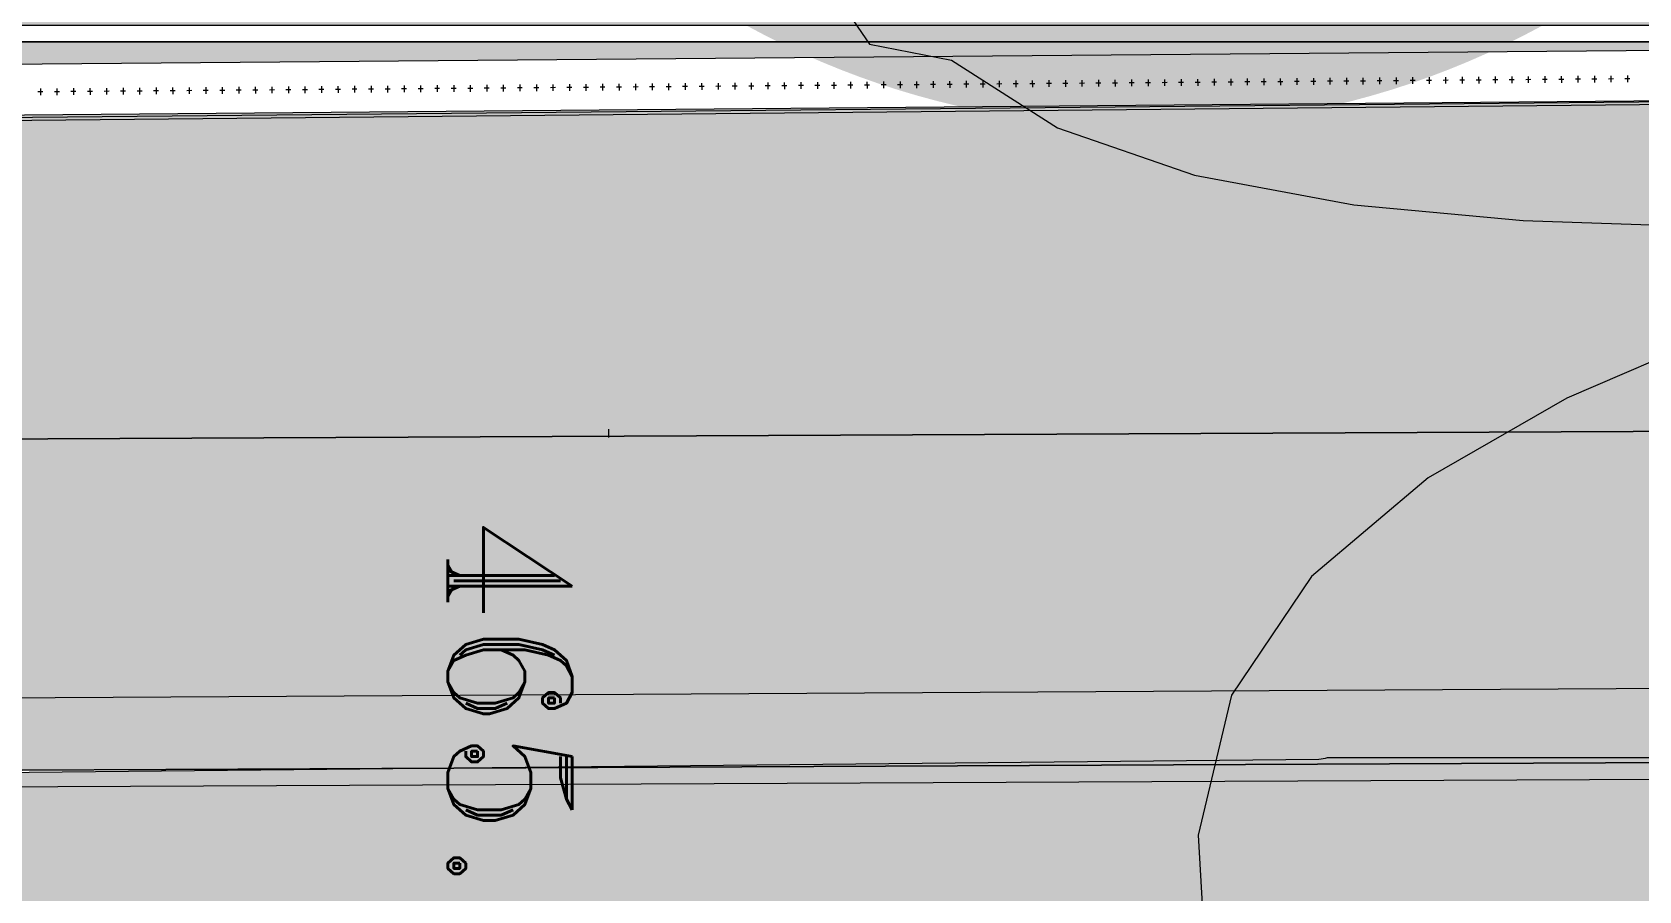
# Model space of a CAD drawing. Header units: millimetres. Extents: x 132836 to 1862386, y -330276 to -143438.
# Drawn here: x 454367 to 464062, y -275910 to -270728 of the extents above; entities that cross this region are included whole.
import ezdxf

# ---------------------------------------------------------------- set-up
doc = ezdxf.new("R2010")
doc.units = ezdxf.units.MM
doc.header["$MEASUREMENT"] = 0
doc.linetypes.add('Wipeout_Contour', pattern=[1000, 0, -1000])
for name, color, linetype in [('Divers - Dessin général', 7, 'Continuous'), ('Nouveau_0', 7, 'Continuous'), ('Nouveau_CN_02_00', 7, 'Continuous'), ('Nouveau_rg', 7, 'Continuous'), ('Nouveau_TopoAlt', 7, 'Continuous'), ('Nouveau_TopoJIS', 7, 'Continuous'), ('Sols_ Dalles', 7, 'Continuous'), ('Structure - Murs extérieurs', 7, 'Continuous'), ('TopoAlt', 7, 'Continuous')]:
    doc.layers.add(name, color=color, linetype=linetype)
doc.styles.add('STYLE_GENERE_5', font='romant.shx')

msp = doc.modelspace()

# ---------------------------------------------------------------- hatches: boundary and pattern name
at = {"linetype": 'Continuous', "lineweight": 0, "true_color": 0x6f6f6f}
h = msp.add_hatch(color=8, dxfattribs=at)
h.paths.add_polyline_path([(360547.961, -295062.571), (487920.34, -293826.868), (487920.34, -270902.734), (487462.568, -270902.734), (472913.119, -271040.575), (472913.119, -163437.635), (371855.719, -163437.635), (371855.719, -271040.575), (371882.482, -271040.57), (371882.665, -272000.514, -0.40942736), (367883.201, -275935.042), (360547.961, -275935.042)])
h.paths.add_polyline_path([(377135.103, -260639.953), (373845.103, -260639.953), (373845.103, -248364.953), (373845.103, -243089.974), (373845.103, -242189.974), (377135.103, -242189.974)], flags=0)
h.paths.add_polyline_path([(380202.952, -171995.57), (431505.799, -171995.57), (464309.564, -171995.57), (464309.564, -262465.571), (462925.553, -262565.571), (438593.575, -262550.571), (437925.553, -262550.571), (436549.587, -262550.571), (436549.587, -189810.571), (412055.061, -189810.571), (412055.061, -201780.57), (412055.061, -204495.57), (415454.069, -204495.57), (415454.069, -208495.57), (415454.069, -218295.57), (405655.061, -218295.57), (405655.061, -222495.57), (415474.561, -222495.57), (415474.561, -260810.571), (380202.952, -260810.571), (380202.952, -230015.57), (380202.952, -193810.571)], flags=0)
h.paths.add_polyline_path([(381436.562, -269433.913, -0.09031866), (381558.292, -268727.623, -0.20144873), (382612.158, -267592.74, -0.10421145), (383417.525, -267415.055), (384017.498, -267409.371, -0.10404461), (384824.873, -267571.244, -0.23825546), (385983.776, -268953.318, -0.05518862), (386036.355, -269390.334), (386038.45, -269611.438), (386050.565, -270890.267), (385792.102, -271892.761, -0.26794919), (384069.602, -272909.124), (383469.629, -272914.808, -0.19371746), (382078.771, -272370.185, -0.07056876), (381728.183, -271931.262, -0.1316525), (381450.772, -270933.845)], flags=0)
h.paths.add_polyline_path([(394027.271, -275599.002, -0.4157911), (392016.505, -273599.031), (392016.505, -273452.052), (392030.007, -267377.824, -0.3805567), (394016.505, -265609.826), (394094.233, -265609.826), (394094.233, -270609.826), (409094.233, -270609.826), (409094.233, -265609.826), (414055.71, -265609.826, -0.41421356), (415555.71, -267109.826), (415555.71, -273660.699, -0.34550161), (413836.804, -275433.432)], flags=0)
h.paths.add_polyline_path([(424209.612, -271504.083, -0.13447393), (423930.467, -270484.937), (423930.467, -268984.937, -0.41421356), (425930.467, -266984.937), (426530.467, -266984.937, -0.41421356), (428530.467, -268984.937), (428530.467, -270484.937, -0.12882035), (428273.55, -271465.581, -0.27093629), (426530.467, -272484.937), (425930.467, -272484.937, -0.26498)], flags=0)
h.paths.add_polyline_path([(436562.206, -273329.325), (436569.468, -267730.336, -0.09856151), (436800.237, -266943.721), (436817.2, -266951.545, -0.258849), (438654.998, -265605.827), (438652.661, -265587.294), (439337.088, -265587.294), (439337.088, -265687.294), (439337.088, -270687.294), (469237.088, -270687.294), (469237.088, -265687.294), (470907.523, -265687.294), (472885.813, -265687.294), (472885.813, -267687.294), (472885.813, -271062.255, 0.00134576), (472885.842, -271073.021), (472896.728, -273095.233, -0.41421356), (470907.523, -275105.97), (462184.053, -275105.97, -0.00518896), (462130.957, -275116.103), (454147.511, -275196.191), (438770.531, -275253.24, -0.38655333), (436572.608, -273475.385, -0.02518922)], flags=0)
at = {"linetype": 'Continuous', "lineweight": 0, "true_color": 0x90b349}
msp.add_hatch(color=55, dxfattribs=at).paths.add_polyline_path([(469237.088, -270787.354), (439237.088, -270787.354), (439237.088, -273253.269), (469248.134, -273114.341), (469237.248, -271092.129), (469237.183, -271092.129, -0.00134576), (469237.103, -271062.255), (469237.088, -271062.255)])
at = {"layer": 'Sols_ Dalles', "linetype": 'Continuous', "lineweight": 0, "true_color": 0x2e271c}
msp.add_hatch(color=250, dxfattribs=at).paths.add_polyline_path([(436660.829, -273253.269, 0.4157911), (438671.595, -275253.24), (470808.586, -275105.97, 0.41421356), (472797.791, -273095.233), (472786.905, -271073.021, -0.00134576), (472786.876, -271062.255), (472786.876, -267687.294), (472786.876, -265687.294), (469237.088, -265687.294), (469237.088, -270787.292), (469237.248, -271092.129), (469248.134, -273114.341), (439237.088, -273253.269), (439237.088, -270687.294), (439237.088, -265687.294), (438660.829, -265687.294, 0.25884891), (436813.282, -267154.752, 0.09856162), (436660.829, -267920.633)])

# ---------------------------------------------------------------- linework, layer by layer
at = {"color": 9, "linetype": 'Continuous', "lineweight": 5}
msp.add_lwpolyline([(436572.608, -273475.385, 0.38655333), (438770.531, -275253.24), (454147.511, -275196.191), (462130.957, -275116.103, 0.00518896), (462184.053, -275105.97), (470907.523, -275105.97, 0.41421356), (472896.728, -273095.233), (472885.842, -271073.021, -0.00134576), (472885.813, -271062.255), (472885.813, -267687.294), (472885.813, -265687.294), (470907.523, -265687.294), (469237.088, -265687.294), (469237.088, -270687.294), (439337.088, -270687.294), (439337.088, -265687.294), (439337.088, -265587.294), (438652.661, -265587.294), (438654.998, -265605.827, 0.258849), (436817.2, -266951.545), (436800.237, -266943.721, 0.09856151), (436569.468, -267730.336), (436562.206, -273329.325, 0.02518922)], format="xyb", close=True, dxfattribs=at)
at = {"color": 7, "linetype": 'Continuous', "lineweight": 5}
msp.add_lwpolyline([(469237.088, -270787.354), (439237.088, -270787.354), (439237.088, -273253.269), (469248.134, -273114.341), (469237.248, -271092.129), (469237.183, -271092.129, -0.00134576), (469237.103, -271062.255), (469237.088, -271062.255)], format="xyb", close=True, dxfattribs=at)
at = {"color": 253, "linetype": 'Continuous', "lineweight": 5, "true_color": 0x9f9f9f, "flags": 128}
msp.add_lwpolyline([(469248.134, -273114.341), (439237.088, -273253.269)], dxfattribs=at)
at = {"layer": 'Nouveau_CN_02_00', "color": 8, "linetype": 'Continuous', "lineweight": 5, "flags": 128}
msp.add_lwpolyline([(464506.742, -272559.386), (463626.861, -272937.469), (462791.305, -273418.589), (462087.679, -274012.819), (461603.59, -274730.233), (461403.177, -275573.32), (461456.712, -276514.242), (461710.998, -277517.577), (462112.839, -278547.905), (462609.04, -279569.803), (463146.404, -280547.851), (463671.736, -281446.627), (464131.839, -282230.71)], dxfattribs=at)
at = {"layer": 'Nouveau_rg', "color": 8, "linetype": 'Continuous', "lineweight": 5, "flags": 128}
msp.add_lwpolyline([(366267.071, -275358.909), (378441.02, -275704.121), (397834.043, -275550.958), (413561.364, -275038.784), (432409.734, -274947.589), (453787.001, -274747.605), (470950.769, -274647.467), (482583.41, -274697.543)], dxfattribs=at)
at = {"layer": 'Nouveau_TopoJIS', "color": 8, "linetype": 'Continuous', "lineweight": 5}
msp.add_line((457844.43, -273124.51), (457844.43, -273174.51), dxfattribs=at)
at = {"layer": 'Sols_ Dalles', "color": 7, "linetype": 'Continuous', "lineweight": 5, "flags": 128}
msp.add_lwpolyline([(436660.829, -273253.269, 0.4157911), (438671.595, -275253.24), (470808.586, -275105.97, 0.41421356), (472797.791, -273095.233), (472786.905, -271073.021, -0.00134576), (472786.876, -271062.255), (472786.876, -267687.294), (472786.876, -265687.294), (469237.088, -265687.294), (469237.088, -270787.292), (469237.248, -271092.129), (469248.134, -273114.341), (439237.088, -273253.269), (439237.088, -270687.294), (439237.088, -265687.294), (438660.829, -265687.294, 0.25884891), (436813.282, -267154.752, 0.09856162), (436660.829, -267920.633)], format="xyb", close=True, dxfattribs=at)
at = {"layer": 'Sols_ Dalles', "color": 250, "linetype": 'Continuous', "lineweight": 5, "true_color": 0x1f1f1f}
msp.add_lwpolyline([(436660.829, -273253.269, 0.4157911), (438671.595, -275253.24), (470808.586, -275105.97, 0.41421356), (472797.791, -273095.233), (472786.905, -271073.021, -0.00134576), (472786.876, -271062.255), (472786.876, -267687.294), (472786.876, -265687.294), (469237.088, -265687.294), (469237.088, -270787.292), (469237.248, -271092.129), (469248.134, -273114.341), (439237.088, -273253.269), (439237.088, -270687.294), (439237.088, -265687.294), (438660.829, -265687.294, 0.25884891), (436813.282, -267154.752, 0.09856162), (436660.829, -267920.633)], format="xyb", close=True, dxfattribs=at)
at = {"layer": 'Structure - Murs extérieurs', "color": 7, "linetype": 'Continuous', "lineweight": 5}
for points in [[(439237.088, -270787.292), (469237.088, -270787.292)], [(470808.586, -275105.97), (438671.595, -275253.24)], [(438672.092, -275353.239), (470809.084, -275205.969)]]:
    msp.add_lwpolyline(points, dxfattribs=at)
at = {"layer": 'TopoAlt', "color": 190, "linetype": 'Continuous', "lineweight": 5, "true_color": 0x8002ff}
msp.add_lwpolyline([(472585.867, -270769.248), (436746.476, -271071.504)], dxfattribs=at)

# ---------------------------------------------------------------- texts
at = {"layer": 'Nouveau_TopoAlt', "color": 253, "linetype": 'Continuous', "lineweight": 5, "true_color": 0x9f9f9f, "insert": (457626.242, -273653.01), "char_height": 750, "attachment_point": 1, "rotation": 270, "style": 'STYLE_GENERE_5'}
msp.add_mtext('\\A1;{\\pql;\\Fromant.shx;465.007}', dxfattribs=at)

# ---------------------------------------------------------------- next in the draw order: wipeouts: each hides what was drawn before it
at = {"color": 254, "linetype": 'Wipeout_Contour', "lineweight": 0, "ltscale": 2117691.449904223}
msp.add_wipeout([(472585.867, -270769.248), (436746.471, -271070.502), (436748.136, -271379.892), (472585.813, -271069.253)], dxfattribs=at).dxf.layer = 'TopoAlt'

# ---------------------------------------------------------------- next in the draw order: hatches: boundary and pattern name
at = {"linetype": 'Continuous', "lineweight": 0, "true_color": 0xa7a7a7}
msp.add_hatch(color=253, dxfattribs=at).paths.add_polyline_path([(456079.368, -266301.745, 1), (466079.368, -266301.745, 1)])

# ---------------------------------------------------------------- next in the draw order: linework, layer by layer
at = {"color": 7, "linetype": 'Continuous', "lineweight": 5}
for p, q in [((454416.822, -271068.844), (454417.151, -271108.842)), ((454516.578, -271068.024), (454516.907, -271108.023)), ((454616.334, -271067.205), (454616.663, -271107.203)), ((454716.09, -271066.385), (454716.419, -271106.384)), ((454815.846, -271065.566), (454816.175, -271105.564)), ((454915.602, -271064.746), (454915.931, -271104.745)), ((455015.358, -271063.927), (455015.687, -271103.925)), ((455115.114, -271063.107), (455115.443, -271103.106)), ((455214.87, -271062.288), (455215.199, -271102.286)), ((455314.626, -271061.468), (455314.955, -271101.467)), ((455414.382, -271060.649), (455414.711, -271100.647)), ((455514.138, -271059.829), (455514.467, -271099.828)), ((455613.894, -271059.01), (455614.223, -271099.008)), ((455713.65, -271058.19), (455713.979, -271098.189)), ((455813.406, -271057.371), (455813.735, -271097.37)), ((455913.162, -271056.551), (455913.491, -271096.55)), ((456028.082, -271075.608), (455998.083, -271075.854)), ((456012.918, -271055.732), (456013.247, -271095.731)), ((456127.838, -271074.788), (456097.839, -271075.035)), ((456112.674, -271054.912), (456113.003, -271094.911)), ((456227.594, -271073.969), (456197.595, -271074.215)), ((456212.43, -271054.093), (456212.759, -271094.092)), ((456327.35, -271073.15), (456297.351, -271073.396)), ((456312.186, -271053.273), (456312.515, -271093.272)), ((456427.106, -271072.33), (456397.107, -271072.576)), ((456411.942, -271052.454), (456412.271, -271092.453)), ((456526.862, -271071.511), (456496.863, -271071.757)), ((456511.698, -271051.634), (456512.027, -271091.633)), ((456626.618, -271070.691), (456596.619, -271070.937)), ((456611.454, -271050.815), (456611.783, -271090.814)), ((456726.374, -271069.872), (456696.375, -271070.118)), ((456711.21, -271049.995), (456711.538, -271089.994)), ((456826.13, -271069.052), (456796.131, -271069.298)), ((456810.966, -271049.176), (456811.294, -271089.175)), ((456925.886, -271068.233), (456895.887, -271068.479)), ((456910.722, -271048.356), (456911.05, -271088.355)), ((457025.642, -271067.413), (456995.643, -271067.66)), ((457010.478, -271047.537), (457010.806, -271087.536)), ((457125.398, -271066.594), (457095.399, -271066.84)), ((457110.234, -271046.717), (457110.562, -271086.716)), ((457225.154, -271065.774), (457195.155, -271066.021)), ((457209.99, -271045.898), (457210.318, -271085.897)), ((457324.91, -271064.955), (457294.911, -271065.201)), ((457309.746, -271045.079), (457310.074, -271085.077)), ((457424.666, -271064.135), (457394.667, -271064.382)), ((457409.502, -271044.259), (457409.83, -271084.258)), ((457524.422, -271063.316), (457494.423, -271063.562)), ((457509.258, -271043.44), (457509.586, -271083.438)), ((457624.178, -271062.496), (457594.179, -271062.743)), ((457609.014, -271042.62), (457609.342, -271082.619)), ((457723.934, -271061.677), (457693.935, -271061.923)), ((457708.77, -271041.801), (457709.098, -271081.799)), ((457823.69, -271060.857), (457793.691, -271061.104)), ((457808.526, -271040.981), (457808.854, -271080.98)), ((457923.446, -271060.038), (457893.447, -271060.284)), ((457908.282, -271040.162), (457908.61, -271080.16)), ((458023.202, -271059.218), (457993.203, -271059.465)), ((458008.038, -271039.342), (458008.366, -271079.341)), ((458122.958, -271058.399), (458092.959, -271058.645)), ((458107.794, -271038.523), (458108.122, -271078.521)), ((458222.714, -271057.579), (458192.715, -271057.826)), ((458207.55, -271037.703), (458207.878, -271077.702)), ((458322.47, -271056.76), (458292.471, -271057.006)), ((458307.306, -271036.884), (458307.634, -271076.882)), ((458422.226, -271055.94), (458392.227, -271056.187)), ((458407.062, -271036.064), (458407.39, -271076.063)), ((458521.982, -271055.121), (458491.983, -271055.367)), ((458506.818, -271035.245), (458507.146, -271075.243)), ((458621.738, -271054.301), (458591.739, -271054.548)), ((458606.574, -271034.425), (458606.902, -271074.424)), ((458721.493, -271053.482), (458691.495, -271053.728)), ((458706.33, -271033.606), (458706.658, -271073.604)), ((458821.249, -271052.662), (458791.25, -271052.909)), ((458806.086, -271032.786), (458806.414, -271072.785)), ((458921.005, -271051.843), (458891.006, -271052.089)), ((458905.842, -271031.967), (458906.17, -271071.965)), ((459020.761, -271051.023), (458990.762, -271051.27)), ((459005.598, -271031.147), (459005.926, -271071.146)), ((459120.517, -271050.204), (459090.518, -271050.45)), ((459105.354, -271030.328), (459105.682, -271070.326)), ((459220.273, -271049.384), (459190.274, -271049.631)), ((459205.11, -271029.508), (459205.438, -271069.507)), ((459320.029, -271048.565), (459290.03, -271048.811)), ((459304.866, -271028.689), (459305.194, -271068.687)), ((459419.785, -271047.745), (459389.786, -271047.992)), ((459404.622, -271027.869), (459404.95, -271067.868)), ((459519.541, -271046.926), (459489.542, -271047.172)), ((459504.378, -271027.05), (459504.706, -271067.048)), ((459619.297, -271046.106), (459589.298, -271046.353)), ((459604.134, -271026.23), (459604.462, -271066.229)), ((459719.053, -271045.287), (459689.054, -271045.533)), ((459703.89, -271025.411), (459704.218, -271065.409)), ((459818.809, -271044.467), (459788.81, -271044.714)), ((459803.646, -271024.591), (459803.974, -271064.59)), ((459918.565, -271043.648), (459888.566, -271043.894)), ((459903.402, -271023.772), (459903.73, -271063.77)), ((460018.321, -271042.828), (459988.322, -271043.075)), ((460003.158, -271022.952), (460003.486, -271062.951)), ((460118.077, -271042.009), (460088.078, -271042.255)), ((460102.914, -271022.133), (460103.242, -271062.131)), ((460217.833, -271041.189), (460187.834, -271041.436)), ((460202.67, -271021.313), (460202.998, -271061.312)), ((460317.589, -271040.37), (460287.59, -271040.616)), ((460302.426, -271020.494), (460302.754, -271060.492)), ((460417.345, -271039.55), (460387.346, -271039.797)), ((460402.182, -271019.674), (460402.51, -271059.673)), ((460517.101, -271038.731), (460487.102, -271038.977)), ((460501.938, -271018.855), (460502.266, -271058.853)), ((460616.857, -271037.911), (460586.858, -271038.158)), ((460601.694, -271018.035), (460602.022, -271058.034)), ((460716.613, -271037.092), (460686.614, -271037.338)), ((460701.45, -271017.216), (460701.778, -271057.215)), ((460816.369, -271036.272), (460786.37, -271036.519)), ((460801.206, -271016.396), (460801.534, -271056.395)), ((460916.125, -271035.453), (460886.126, -271035.699)), ((460900.961, -271015.577), (460901.29, -271055.576)), ((461015.881, -271034.633), (460985.882, -271034.88)), ((461000.717, -271014.757), (461001.046, -271054.756)), ((461115.637, -271033.814), (461085.638, -271034.06)), ((461100.473, -271013.938), (461100.802, -271053.937)), ((461215.393, -271032.995), (461185.394, -271033.241)), ((461200.229, -271013.118), (461200.558, -271053.117)), ((461315.149, -271032.175), (461285.15, -271032.421)), ((461299.985, -271012.299), (461300.314, -271052.298)), ((461414.905, -271031.356), (461384.906, -271031.602)), ((461399.741, -271011.479), (461400.07, -271051.478)), ((461514.661, -271030.536), (461484.662, -271030.782)), ((461499.497, -271010.66), (461499.826, -271050.659)), ((461614.417, -271029.717), (461584.418, -271029.963)), ((461599.253, -271009.84), (461599.582, -271049.839)), ((461714.173, -271028.897), (461684.174, -271029.144)), ((461699.009, -271009.021), (461699.338, -271049.02)), ((461813.929, -271028.078), (461783.93, -271028.324)), ((461798.765, -271008.201), (461799.094, -271048.2)), ((461913.685, -271027.258), (461883.686, -271027.505)), ((461898.521, -271007.382), (461898.85, -271047.381)), ((462013.441, -271026.439), (461983.442, -271026.685)), ((461998.277, -271006.562), (461998.606, -271046.561)), ((462113.197, -271025.619), (462083.198, -271025.866)), ((462098.033, -271005.743), (462098.362, -271045.742)), ((462212.953, -271024.8), (462182.954, -271025.046)), ((462197.789, -271004.924), (462198.118, -271044.922)), ((462312.709, -271023.98), (462282.71, -271024.227)), ((462297.545, -271004.104), (462297.874, -271044.103)), ((462412.465, -271023.161), (462382.466, -271023.407)), ((462397.301, -271003.285), (462397.63, -271043.283)), ((462512.221, -271022.341), (462482.222, -271022.588)), ((462497.057, -271002.465), (462497.386, -271042.464)), ((462611.977, -271021.522), (462581.978, -271021.768)), ((462596.813, -271001.646), (462597.142, -271041.644)), ((462711.733, -271020.702), (462681.734, -271020.949)), ((462696.569, -271000.826), (462696.898, -271040.825)), ((462811.489, -271019.883), (462781.49, -271020.129)), ((462796.325, -271000.007), (462796.654, -271040.005)), ((462911.245, -271019.063), (462881.246, -271019.31)), ((462896.081, -270999.187), (462896.41, -271039.186)), ((463011.001, -271018.244), (462981.002, -271018.49)), ((462995.837, -270998.368), (462996.166, -271038.366)), ((463110.757, -271017.424), (463080.758, -271017.671)), ((463095.593, -270997.548), (463095.922, -271037.547)), ((463210.513, -271016.605), (463180.514, -271016.851)), ((463195.349, -270996.729), (463195.678, -271036.727)), ((463310.269, -271015.785), (463280.27, -271016.032)), ((463295.105, -270995.909), (463295.434, -271035.908)), ((463410.025, -271014.966), (463380.026, -271015.212)), ((463394.861, -270995.09), (463395.19, -271035.088)), ((463509.781, -271014.146), (463479.782, -271014.393)), ((463494.617, -270994.27), (463494.946, -271034.269)), ((463609.537, -271013.327), (463579.538, -271013.573)), ((463594.373, -270993.451), (463594.702, -271033.449)), ((463709.293, -271012.507), (463679.294, -271012.754)), ((463694.129, -270992.631), (463694.458, -271032.63)), ((463809.049, -271011.688), (463779.05, -271011.934)), ((463793.885, -270991.812), (463794.214, -271031.81)), ((463908.805, -271010.868), (463878.806, -271011.115)), ((463893.641, -270990.992), (463893.97, -271030.991)), ((464008.561, -271010.049), (463978.562, -271010.295)), ((463993.397, -270990.173), (463993.726, -271030.171)), ((454431.986, -271088.72), (454401.987, -271088.966)), ((454531.742, -271087.9), (454501.743, -271088.147)), ((454631.498, -271087.081), (454601.499, -271087.327)), ((454731.254, -271086.261), (454701.255, -271086.508)), ((454831.01, -271085.442), (454801.011, -271085.688)), ((454930.766, -271084.622), (454900.767, -271084.869)), ((455030.522, -271083.803), (455000.523, -271084.049)), ((455130.278, -271082.983), (455100.279, -271083.23)), ((455230.034, -271082.164), (455200.035, -271082.41)), ((455329.79, -271081.344), (455299.791, -271081.591)), ((455429.546, -271080.525), (455399.547, -271080.771)), ((455529.302, -271079.705), (455499.303, -271079.952)), ((455629.058, -271078.886), (455599.059, -271079.132)), ((455728.814, -271078.066), (455698.815, -271078.313)), ((455828.57, -271077.247), (455798.571, -271077.493)), ((455928.326, -271076.427), (455898.327, -271076.674))]:
    msp.add_line(p, q, dxfattribs=at)
at = {"layer": 'Divers - Dessin général', "color": 8, "linetype": 'Continuous', "lineweight": 5}
msp.add_lwpolyline([(472905.195, -163437.635), (472885.813, -271067.638), (371555.907, -272027.634), (371538.537, -197317.635), (371535.195, -163437.635)], close=True, dxfattribs=at)
at = {"layer": 'Divers - Dessin général', "color": 14, "linetype": 'Continuous', "lineweight": 5, "true_color": 0x990000}
msp.add_lwpolyline([(472905.195, -163437.635), (472885.813, -271067.638), (371555.907, -272027.634), (371538.537, -197317.635), (371535.195, -163437.635)], close=True, dxfattribs=at)
at = {"layer": 'Nouveau_0', "color": 8, "linetype": 'Continuous', "lineweight": 5}
msp.add_line((371535.195, -272063.016), (472898.712, -271079.638), dxfattribs=at)
msp.add_line((371535.195, -272063.016), (472898.712, -271079.638), dxfattribs=at)
at = {"layer": 'Nouveau_0', "color": 8, "linetype": 'Continuous', "lineweight": 5, "flags": 128}
msp.add_lwpolyline([(371535.195, -272063.016), (472898.712, -271079.638), (472898.712, -163437.635), (371535.195, -163437.635), (371535.195, -197326.333)], close=True, dxfattribs=at)
at = {"layer": 'Nouveau_CN_02_00', "color": 8, "linetype": 'Continuous', "lineweight": 5, "flags": 128}
msp.add_lwpolyline([(449336.692, -263335.293), (451163.896, -264294.523), (452894.979, -264976.433), (454455.571, -265697.267), (455771.304, -266450.037), (456791.239, -267225.7), (457558.166, -268006.971), (458138.308, -268774.511), (458597.887, -269508.977), (459003.124, -270191.028), (459420.242, -270801.323), (459915.463, -270897.291), (460555.008, -271306.049), (461381.475, -271592.052), (462342.957, -271771.08), (463363.922, -271865.941), (464368.838, -271899.441)], dxfattribs=at)
at = {"layer": 'Structure - Murs extérieurs', "color": 7, "linetype": 'Continuous', "lineweight": 5, "flags": 128}
msp.add_lwpolyline([(439337.088, -270787.292), (469137.088, -270787.292), (469237.088, -270787.292), (469237.088, -270687.292), (469237.088, -265687.294), (472786.876, -265687.294), (472786.876, -265587.294), (469237.088, -265587.294), (469137.088, -265587.294), (469137.088, -265687.294), (469137.088, -270687.292), (439337.088, -270687.292)], dxfattribs=at)
msp.add_lwpolyline([(438672.092, -275353.239), (470809.084, -275205.969, 0.41421921), (472897.789, -273094.695), (472886.904, -271072.482), (472786.905, -271073.021), (472797.791, -273095.233, -0.41421356), (470808.586, -275105.97), (438671.595, -275253.24, -0.4157911)], format="xyb", dxfattribs=at)
at = {"layer": 'TopoAlt', "color": 7, "linetype": 'Continuous', "lineweight": 5, "flags": 128}
msp.add_lwpolyline([(472585.867, -270769.248), (436746.471, -271070.502), (436748.136, -271379.892), (472585.813, -271069.253)], close=True, dxfattribs=at)

doc.saveas('drawing.dxf')
